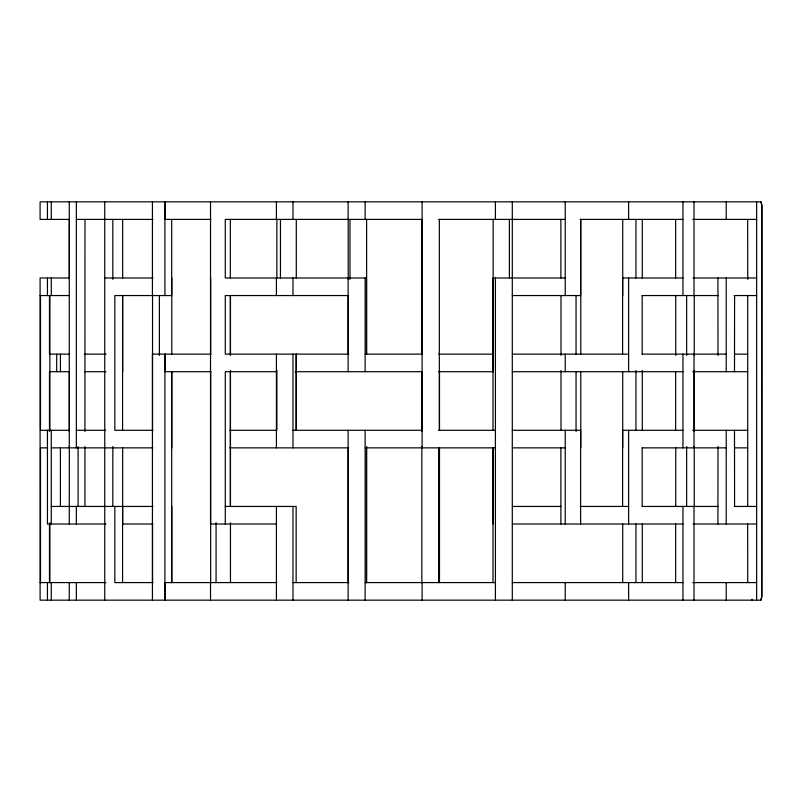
<?xml version="1.0" encoding="UTF-8"?>
<svg xmlns="http://www.w3.org/2000/svg" width="802" height="802" viewBox="0 0 802 802"><rect width="100%" height="100%" fill="white"/><g stroke="black" fill="none" stroke-linecap="round" stroke-linejoin="round"><path stroke-width="1.2" d="M760.897 600.167L761.76 596.648L761.9 205.352L761.138 201.833L40.1 201.833L40.1 219.407L69.333 219.407L69.333 277.983L40.1 277.983L40.11 600.167L760.897 600.167L761.81 596.648L761.76 205.352L760.897 201.833M751.855 600.167L752.086 599.294M76.35 219.407L152.971 219.407M164.921 219.407L210.936 219.407M422.263 219.407L225.282 219.407L225.282 277.983L366.464 277.983L366.464 354.133M438.624 219.407L565.23 219.407M580.137 219.407L682.963 219.407M692.778 219.407L756.637 219.407M104.751 277.983L152.971 277.983M565.23 277.983L492.999 277.983L492.999 430.293M682.963 277.983L622.603 277.983L622.603 354.133M693.149 277.983L756.637 277.983M40.1 295.557L69.333 295.557M348.639 295.557L225.282 295.557L225.282 354.133L348.76 354.133M512.298 295.557L580.628 295.557L580.628 219.407M642.141 295.557L718.462 295.557M734.221 295.557L756.637 295.557M69.333 354.133L49.473 354.133L49.473 295.557M84.501 354.133L105.954 354.133M210.936 354.133L152.43 354.133L152.43 600.167M365.131 354.133L422.263 354.133M438.624 354.133L493.38 354.133M512.298 354.133L628.618 354.133M642.141 354.133L726.231 354.133M734.582 354.133L747.715 354.133M84.501 371.707L105.954 371.707M164.921 371.707L210.936 371.707M276.59 371.707L225.282 371.707L225.282 524.017M295.086 371.707L422.263 371.707M438.624 371.707L493.38 371.707M512.298 371.707L682.963 371.707M692.778 371.707L747.715 371.707M69.273 430.293L40.501 430.293L40.501 295.557M76.35 430.293L105.623 430.293M152.971 430.293L114.846 430.293L114.846 295.557L171.688 295.557L171.688 219.407M229.833 430.293L276.87 430.293L276.87 370.364M292.981 430.293L422.103 430.293M438.624 430.293L495.415 430.293M512.298 430.293L580.628 430.293L580.628 524.017M682.963 430.293L622.603 430.293L622.603 506.443M692.778 430.293L747.715 430.293M47.518 447.867L40.501 447.867L40.501 582.593M51.288 447.867L152.971 447.867M229.833 447.867L348.76 447.867M365.131 447.867L495.415 447.867M512.298 447.867L565.23 447.867M642.141 447.867L726.231 447.867M734.582 447.867L747.715 447.867M51.288 506.443L152.971 506.443M225.282 506.443L296.138 506.443L296.138 582.593M512.328 506.443L561.019 506.443M580.137 506.443L628.618 506.443M642.141 506.443L718.462 506.443M734.221 506.443L756.637 506.443M105.954 524.017L47.438 524.017L47.438 430.293M122.596 524.017L152.971 524.017M276.59 524.017L210.525 524.017L210.525 201.833M512.328 524.017L682.963 524.017M693.149 524.017L756.637 524.017M40.1 582.593L105.954 582.593M152.971 582.593L114.846 582.593L114.846 506.443M164.921 582.593L276.87 582.593M292.981 582.593L348.76 582.593M365.131 582.593L495.415 582.593M512.298 582.593L682.963 582.593M692.778 582.593L756.637 582.593M756.637 201.833L756.637 600.167M747.675 219.407L747.715 279.286M747.715 295.507L747.715 506.533M747.675 524.017L747.715 582.593M734.582 295.467L734.492 371.707M734.492 430.293L734.582 506.533M726.231 201.833L726.231 219.407M726.231 277.983L726.231 371.707M726.231 430.293L726.231 524.017M726.231 582.593L726.231 600.167M717.92 277.983L717.99 355.486M717.99 446.513L717.92 524.017M694.241 295.557L694.241 355.456M694.241 370.424L694.241 431.576M694.241 446.544L694.241 506.443M694.021 201.833L694.021 295.557M694.021 354.133L694.021 447.867M694.021 506.443L694.021 600.167M686.642 295.557L686.642 355.456M686.642 446.544L686.642 506.443M682.963 201.833L682.963 295.557M682.963 354.133L682.963 447.867M682.963 506.443L682.963 600.167M675.655 219.407L675.655 277.983M675.755 295.557L675.755 355.436M675.655 371.707L675.655 430.293M675.755 447.867L675.755 506.443M675.655 524.017L675.655 582.593M642.282 219.407L642.282 277.983M642.282 370.364L642.282 430.293M642.282 524.017L642.282 582.593M642.171 295.557L642.171 354.133M642.171 447.867L642.171 506.443M635.946 219.407L635.946 277.983M635.946 370.364L635.946 430.293M635.946 524.017L635.946 582.593M628.618 201.833L628.618 219.407M628.618 277.983L628.618 371.707M628.618 430.293L628.618 524.017M628.618 582.593L628.618 600.167M622.723 219.407L622.723 295.557M622.723 371.707L622.723 447.867M622.723 524.017L622.723 582.593M580.788 219.407L580.788 354.133M580.788 371.707L580.788 447.867M576.057 295.507L576.057 354.133M576.057 371.707L576.057 431.636M565.23 201.833L565.23 295.557M565.23 354.133L565.23 371.707M565.23 430.293L565.23 524.017M565.23 582.593L565.23 600.167M561.019 295.527L561.019 355.416M561.019 370.394L561.019 430.293M560.879 219.407L560.879 277.983M560.879 447.867L560.879 524.017M512.298 201.833L512.298 600.167M509.39 219.407L509.39 278.083M495.415 201.833L495.415 219.407M495.415 277.983L495.415 600.167M493.15 219.407L493.15 371.707M493.15 447.867L493.15 524.017M492.999 447.867L492.999 582.593M439.496 371.707L439.496 430.293M439.496 447.867L439.496 582.593M439.346 219.407L439.346 430.293M438.624 447.867L438.624 582.593M422.103 201.833L422.103 447.867M422.103 582.593L422.103 600.167M421.842 371.707L421.842 431.606M421.842 446.584L421.842 582.593M421.682 219.407L421.682 354.133M421.682 371.707L421.682 430.293M366.624 219.407L366.624 354.133M366.624 446.513L366.624 582.593M366.464 447.867L366.464 582.593M365.131 201.833L365.131 219.407M365.131 277.983L365.131 371.707M365.131 430.293L365.131 600.167M349.983 219.407L349.983 279.286M348.208 219.407L348.208 279.286M348.208 295.507L348.208 354.133M348.208 447.867L348.208 582.593M348.118 201.833L348.118 219.407M348.118 277.983L348.118 371.707M348.118 430.293L348.118 600.167M296.289 219.407L296.289 278.083M296.289 354.133L296.289 430.293M296.138 354.133L296.138 430.293M292.981 201.833L292.981 219.407M292.981 277.983L292.981 295.557M292.981 354.133L292.981 447.867M292.981 506.443L292.981 600.167M280.449 219.407L280.449 277.983M276.87 219.407L276.87 277.983M276.419 201.833L276.419 219.407M276.419 277.983L276.419 295.557M276.419 354.133L276.419 447.867M276.419 506.443L276.419 600.167M230.465 295.557L230.465 355.436M230.465 370.414L230.465 506.493M230.465 522.714L230.465 582.593M230.334 219.407L230.334 277.983M230.334 295.557L230.334 354.133M230.334 371.707L230.334 506.443M216.069 522.693L216.069 582.593M210.655 277.983L210.655 354.133M210.655 371.707L210.655 582.593M210.525 582.593L210.525 600.167M171.798 277.983L171.798 354.133M171.798 371.707L171.798 447.867M171.798 506.443L171.798 582.593M171.688 371.707L171.688 582.593M165.322 201.833L165.322 219.407M165.322 354.133L165.322 371.707M165.322 582.593L165.322 600.167M164.921 201.833L164.921 295.557M164.921 354.133L164.921 600.167M159.377 295.557L159.377 355.436M152.53 295.557L152.53 430.293M152.53 524.017L152.53 582.593M152.43 201.833L152.43 295.557M122.666 219.407L122.666 277.983M122.666 295.557L122.666 371.707M122.666 447.867L122.666 524.017M122.576 295.557L122.576 430.293M122.576 506.443L122.576 582.593M112.821 219.407L112.821 279.286M112.821 446.513L112.821 506.443M104.751 201.833L104.751 600.167M84.982 219.407L84.922 431.586M84.922 446.564L84.922 506.443M78.105 446.564L78.105 506.443M76.35 201.833L76.35 447.867M76.35 506.443L76.35 524.017M76.35 582.593L76.35 600.167M69.333 431.586L69.333 371.707L49.473 371.707L49.473 431.586M69.333 446.564L69.273 524.017M69.273 201.833L69.273 447.867M69.273 582.593L69.273 600.167M60.431 354.133L60.431 371.707M60.411 447.867L60.411 506.443M56.711 354.133L56.711 371.707M51.288 201.833L51.288 219.407M51.288 277.983L51.288 295.557M51.288 430.293L51.288 524.017M51.288 582.593L51.288 600.167M49.864 295.557L49.864 430.293M49.864 522.714L49.864 582.593M49.473 524.017L49.473 582.593M47.438 201.833L47.438 219.407M47.438 277.983L47.438 295.557M47.438 582.593L47.438 600.167"/></g></svg>
